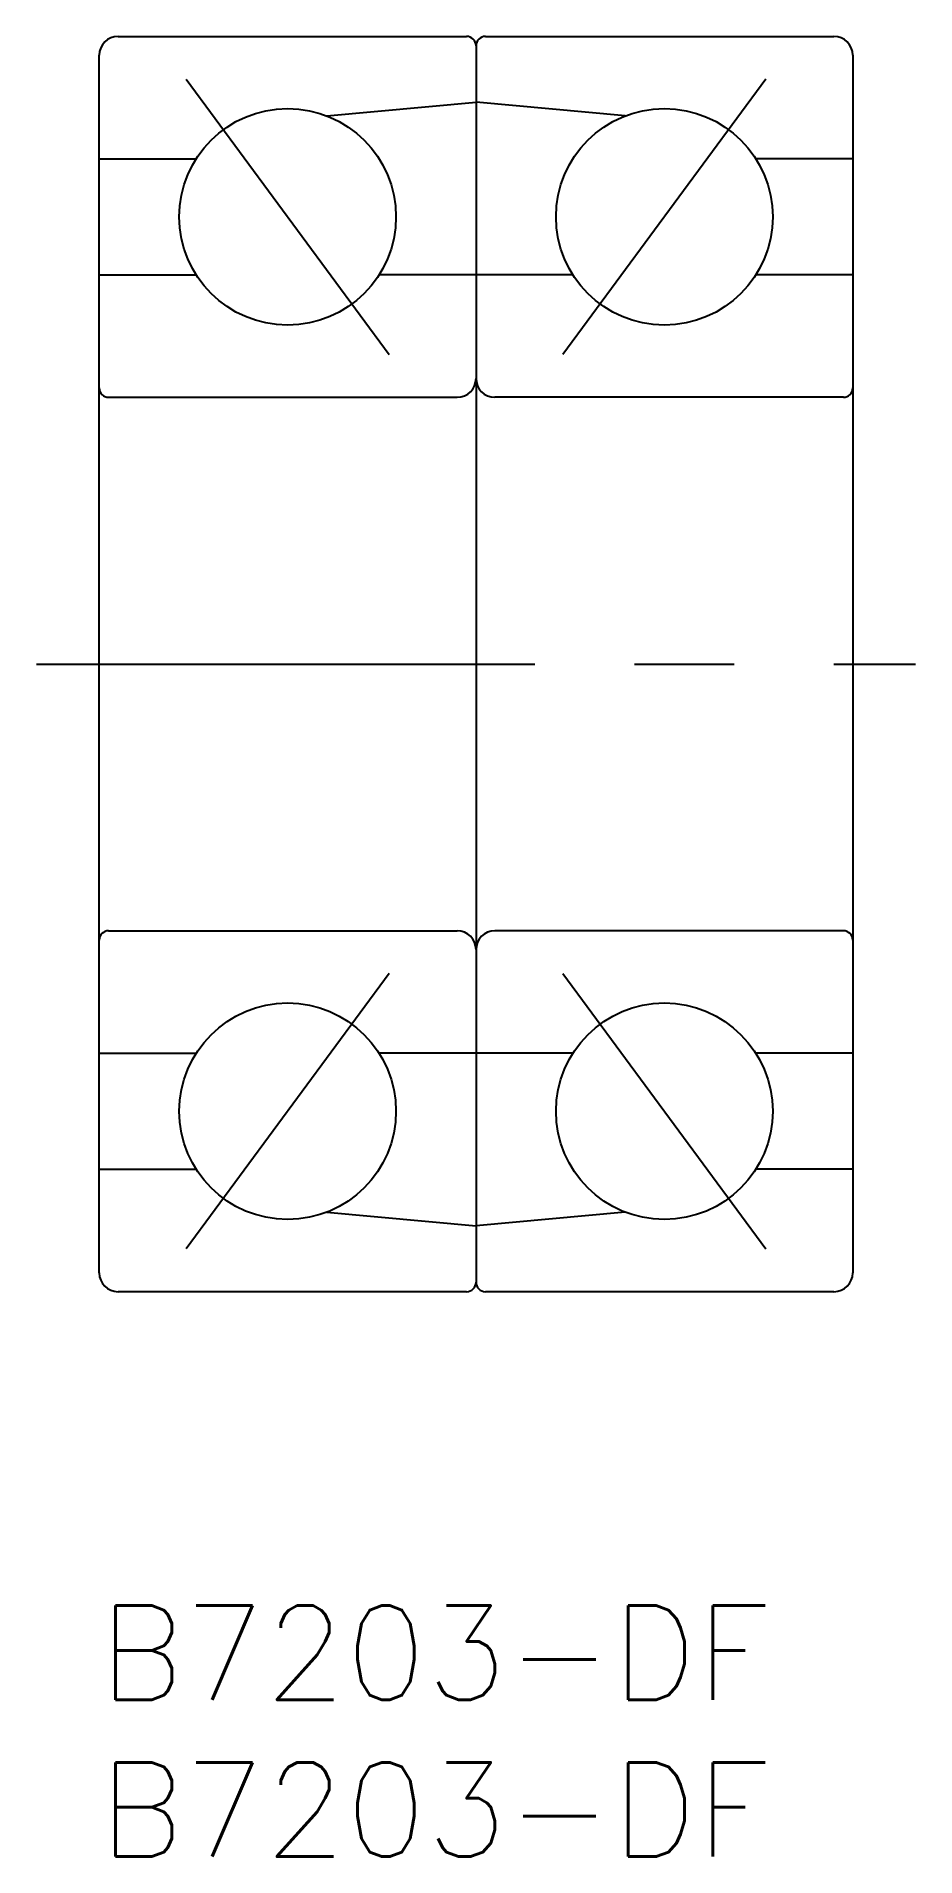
# Model space of a CAD drawing. Extents: x -2 to 26, y -8 to 50.
import ezdxf

# ---------------------------------------------------------------- set-up
doc = ezdxf.new("R2010")
doc.units = 0
doc.header["$LTSCALE"] = 0.5
doc.linetypes.add('CENTER', pattern=[50.8, 31.75, -6.35, 6.35, -6.35])
for name, color, linetype in [('MSM_CENTER', 1, 'CENTER'), ('MSM_CONTINUOUS', 7, 'CONTINUOUS'), ('MSM_PART_NUMBER', 7, 'CONTINUOUS')]:
    doc.layers.add(name, color=color, linetype=linetype)
doc.styles.get("Standard").update_dxf_attribs({"font": 'txt.shx', "height": 1, "bigfont": 'bigfont.shx'})

# ---------------------------------------------------------------- blocks, each defined once
blk = doc.blocks.new('*U2')
at = {"layer": 'MSM_PART_NUMBER'}
blk.add_text('B7203-DF', height=3, dxfattribs=at).set_placement((0, -3))
blk = doc.blocks.new('*U3')
at = {"layer": 'MSM_PART_NUMBER'}
blk.add_text('B7203-DF', height=3, dxfattribs=at).set_placement((0, -8))

msp = doc.modelspace()

# ---------------------------------------------------------------- linework, layer by layer
at = {"layer": 'MSM_CENTER'}
for p, q in [((2.767, 48.638), (9.233, 39.862)), ((21.233, 48.638), (14.767, 39.862)), ((-2, 30), (26, 30)), ((9.233, 20.138), (2.767, 11.362)), ((14.767, 20.138), (21.233, 11.362))]:
    msp.add_line(p, q, dxfattribs=at)
at = {"layer": 'MSM_CONTINUOUS'}
for p, q in [((0.6, 50), (11.7, 50)), ((12.3, 50), (23.4, 50)), ((0, 10.6), (0, 49.4)), ((12, 49.7), (12, 10.3)), ((24, 49.4), (24, 10.6)), ((7.244, 47.468), (12, 47.9)), ((16.756, 47.468), (12, 47.9)), ((0, 46.1), (3.088, 46.1)), ((24, 46.1), (20.912, 46.1)), ((0, 42.4), (3.088, 42.4)), ((15.088, 42.4), (8.912, 42.4)), ((24, 42.4), (20.912, 42.4)), ((0.3, 38.5), (11.4, 38.5)), ((23.7, 38.5), (12.6, 38.5)), ((0.3, 21.5), (11.4, 21.5)), ((23.7, 21.5), (12.6, 21.5)), ((0, 17.6), (3.088, 17.6)), ((15.088, 17.6), (8.912, 17.6)), ((24, 17.6), (20.912, 17.6)), ((0, 13.9), (3.088, 13.9)), ((24, 13.9), (20.912, 13.9)), ((7.244, 12.532), (12, 12.1)), ((16.756, 12.532), (12, 12.1)), ((11.7, 10), (0.6, 10)), ((23.4, 10), (12.3, 10))]:
    msp.add_line(p, q, dxfattribs=at)
for centre in [(6, 44.25), (18, 44.25), (6, 15.75), (18, 15.75)]:
    msp.add_circle(centre, 3.45, dxfattribs=at)
for centre, radius, start, end in [((0.6, 49.4), 0.6, 90, 180), ((11.7, 49.7), 0.3, 0, 90), ((12.3, 49.7), 0.3, 90, 180), ((23.4, 49.4), 0.6, 0, 90), ((11.4, 39.1), 0.6, 270, 0), ((12.6, 39.1), 0.6, 180, 270), ((0.3, 38.8), 0.3, 180, 270), ((23.7, 38.8), 0.3, 270, 0), ((0.3, 21.2), 0.3, 90, 180), ((11.4, 20.9), 0.6, 0, 90), ((12.6, 20.9), 0.6, 90, 180), ((23.7, 21.2), 0.3, 0, 90), ((0.6, 10.6), 0.6, 180, 270), ((23.4, 10.6), 0.6, 270, 0), ((11.7, 10.3), 0.3, 270, 0), ((12.3, 10.3), 0.3, 180, 270)]:
    msp.add_arc(centre, radius, start, end, dxfattribs=at)

# ---------------------------------------------------------------- block references
for name in ['*U2', '*U3']:
    msp.add_blockref(name, (0, 0), dxfattribs=at)

doc.saveas('drawing.dxf')
